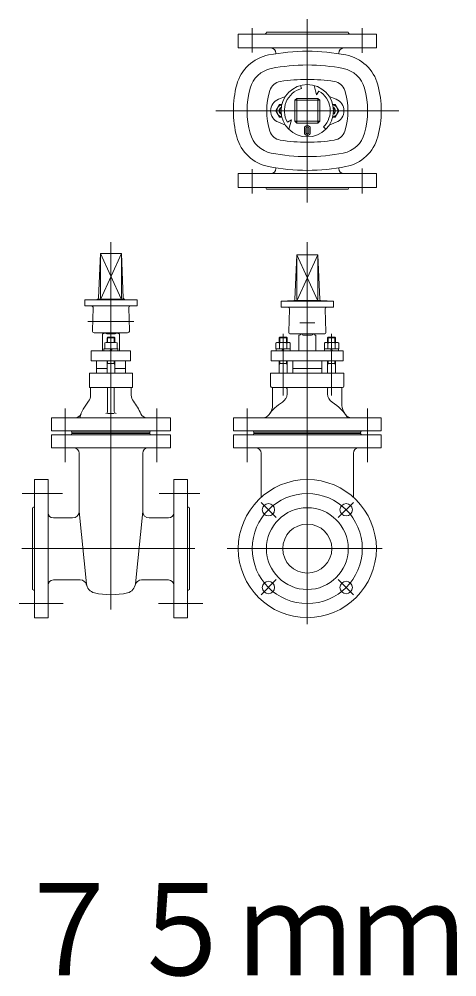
# Model space of a CAD drawing. Units: millimetres, scale not verified. Extents: x -6861 to 6861, y -5221 to 5221.
# Drawn here: x -5197 to -4528, y -4042 to -2579 of the extents above; entities that cross this region are included whole.
import ezdxf
from ezdxf.enums import TextEntityAlignment as Align

# ---------------------------------------------------------------- set-up
doc = ezdxf.new("R2010")
doc.units = ezdxf.units.MM
doc.header["$LTSCALE"] = 20
doc.layers.add('0-4_TEMP', color=3, linetype='Continuous', lineweight=18)
doc.layers.add('0-6_仕切弁', color=7, linetype='Continuous', lineweight=18)
doc.styles.add('ＭＳ ゴシック', font='')
doc.styles.get('ＭＳ ゴシック').set_extended_font_data('MS Gothic')

msp = doc.modelspace()

# ---------------------------------------------------------------- linework, layer by layer
at = {"layer": '0-4_TEMP'}
for p, q in [((-4756.69, -2859.06), (-4756.69, -2579.06)), ((-4840.69, -2629.9), (-4840.69, -2592.86)), ((-4672.69, -2592.86), (-4672.69, -2630.75)), ((-4896.69, -2719.06), (-4616.69, -2719.06)), ((-4840.69, -2808.22), (-4840.69, -2845.26)), ((-4672.69, -2845.26), (-4672.69, -2807.37)), ((-5056.69, -2919.95), (-5056.69, -3480.83)), ((-4756.69, -2919.95), (-4756.69, -3503.26)), ((-4793.69, -3059.99), (-4793.69, -3154.22)), ((-4719.69, -3059.99), (-4719.69, -3154.22)), ((-5126.69, -3173.87), (-5126.69, -3255.84)), ((-4986.69, -3173.87), (-4986.69, -3255.84)), ((-4848.69, -3173.87), (-4848.69, -3255.84)), ((-4664.69, -3173.87), (-4664.69, -3255.84)), ((-5192.34, -3303.99), (-5130.59, -3303.99)), ((-4921.05, -3303.99), (-4982.8, -3303.99)), ((-5193.07, -3387.99), (-4928.6, -3387.99)), ((-4879.01, -3387.99), (-4642.21, -3387.99)), ((-5196.91, -3471.99), (-5129.44, -3471.99)), ((-4916.47, -3471.99), (-4983.94, -3471.99))]:
    msp.add_line(p, q, dxfattribs=at)
msp.add_circle((-4756.69, -3387.99), 84, dxfattribs=at)
for centre, radius, start, end in [((-4803.59, -2695.63), 42, 101.127, 164.909), ((-4756.69, -2934.06), 285, 78.873, 101.127), ((-4709.8, -2695.63), 42, 15.091, 78.873), ((-4716.69, -2719.06), 132, 164.909, 195.091), ((-4796.69, -2719.06), 132, 344.909, 15.091), ((-4803.59, -2742.49), 42, 195.091, 258.873), ((-4709.8, -2742.49), 42, 281.127, 344.909), ((-4756.69, -2504.06), 285, 258.873, 281.127)]:
    msp.add_arc(centre, radius, start, end, dxfattribs=at)
at = {"layer": '0-6_仕切弁'}
for p, q in [((-4862.19, -2602.06), (-4651.19, -2602.06)), ((-4862.19, -2623.06), (-4862.19, -2602.06)), ((-4819.19, -2599.06), (-4694.19, -2599.06)), ((-4651.19, -2602.06), (-4651.19, -2623.06)), ((-4651.19, -2623.06), (-4862.19, -2623.06)), ((-4804.69, -2631.85), (-4804.69, -2631.06)), ((-4708.69, -2631.06), (-4708.69, -2631.85)), ((-4767.04, -2680.43), (-4765.75, -2685.25)), ((-4746.34, -2680.43), (-4742.46, -2694.91)), ((-4742.46, -2694.91), (-4738.97, -2688.88)), ((-4790.1, -2697.07), (-4800.88, -2701.47)), ((-4772.69, -2700.06), (-4775.69, -2703.06)), ((-4775.69, -2703.06), (-4737.69, -2703.06)), ((-4775.69, -2735.06), (-4775.69, -2703.06)), ((-4740.69, -2700.06), (-4772.69, -2700.06)), ((-4772.69, -2700.06), (-4772.69, -2738.06)), ((-4740.69, -2738.06), (-4740.69, -2700.06)), ((-4737.69, -2703.06), (-4740.69, -2700.06)), ((-4737.69, -2703.06), (-4737.69, -2735.06)), ((-4723.28, -2697.07), (-4712.5, -2701.47)), ((-4799.18, -2709.56), (-4804.66, -2719.06)), ((-4804.66, -2719.06), (-4799.18, -2728.56)), ((-4795.55, -2709.56), (-4799.18, -2709.56)), ((-4717.84, -2709.56), (-4714.21, -2709.56)), ((-4714.21, -2709.56), (-4708.72, -2719.06)), ((-4708.72, -2719.06), (-4714.21, -2728.56)), ((-4799.18, -2728.56), (-4795.55, -2728.56)), ((-4781.09, -2732.86), (-4787.13, -2736.34)), ((-4784.98, -2747.35), (-4781.09, -2732.86)), ((-4775.69, -2735.06), (-4737.69, -2735.06)), ((-4772.69, -2738.06), (-4775.69, -2735.06)), ((-4737.69, -2735.06), (-4740.69, -2738.06)), ((-4714.21, -2728.56), (-4717.84, -2728.56)), ((-4790.1, -2741.06), (-4800.88, -2736.65)), ((-4740.69, -2738.06), (-4772.69, -2738.06)), ((-4761.19, -2746.06), (-4761.19, -2752.06)), ((-4759.19, -2752.06), (-4759.19, -2746.06)), ((-4754.19, -2746.06), (-4754.19, -2752.06)), ((-4752.19, -2752.06), (-4752.19, -2746.06)), ((-4731.94, -2743.81), (-4728.41, -2747.35)), ((-4723.28, -2741.06), (-4712.5, -2736.65)), ((-4804.69, -2806.27), (-4804.69, -2807.06)), ((-4708.69, -2807.06), (-4708.69, -2806.27)), ((-4651.19, -2815.06), (-4862.19, -2815.06)), ((-4862.19, -2815.06), (-4862.19, -2836.06)), ((-4651.19, -2836.06), (-4651.19, -2815.06)), ((-4862.19, -2836.06), (-4651.19, -2836.06)), ((-4819.19, -2839.06), (-4694.19, -2839.06)), ((-5075.61, -3005.24), (-5072.69, -2937.06)), ((-5072.69, -2937.06), (-5041.07, -3006.23)), ((-5072.69, -2937.06), (-5040.69, -2937.06)), ((-5072.69, -3005.06), (-5072.69, -2937.06)), ((-5072.31, -3006.23), (-5040.69, -2937.06)), ((-5037.77, -3005.24), (-5040.69, -2937.06)), ((-5040.69, -3005.06), (-5040.69, -2937.06)), ((-4775.61, -3007.24), (-4772.69, -2939.06)), ((-4772.69, -2939.06), (-4741.07, -3008.23)), ((-4772.69, -3007.06), (-4772.69, -2939.06)), ((-4772.69, -2939.06), (-4740.69, -2939.06)), ((-4772.31, -3008.23), (-4740.69, -2939.06)), ((-4737.77, -3007.24), (-4740.69, -2939.06)), ((-4740.69, -3007.06), (-4740.69, -2939.06)), ((-5077.52, -3007.15), (-5096.69, -3008.06)), ((-5096.69, -3008.06), (-5016.69, -3008.06)), ((-5096.69, -3017.06), (-5096.69, -3008.06)), ((-5036.36, -3007.06), (-5077.02, -3007.06)), ((-5035.87, -3007.15), (-5016.69, -3008.06)), ((-5016.69, -3017.06), (-5016.69, -3008.06)), ((-4777.52, -3009.15), (-4796.69, -3010.06)), ((-4796.69, -3010.06), (-4716.69, -3010.06)), ((-4796.69, -3019.06), (-4796.69, -3010.06)), ((-4736.36, -3009.06), (-4777.02, -3009.06)), ((-4735.87, -3009.15), (-4716.69, -3010.06)), ((-4716.69, -3019.06), (-4716.69, -3010.06)), ((-5016.69, -3017.06), (-5096.69, -3017.06)), ((-5083.81, -3020.17), (-5085.08, -3054.95)), ((-5029.58, -3020.17), (-5028.31, -3054.95)), ((-4716.69, -3019.06), (-4796.69, -3019.06)), ((-4783.81, -3022.17), (-4785.08, -3056.95)), ((-4729.58, -3022.17), (-4728.31, -3056.95)), ((-5091.8, -3041.06), (-5021.58, -3041.06)), ((-4768.25, -3043.06), (-4745.13, -3043.06)), ((-5082.08, -3058.06), (-5031.3, -3058.06)), ((-5069.69, -3059.99), (-5069.69, -3085.99)), ((-5068.62, -3059.99), (-5069.69, -3059.99)), ((-5050.19, -3059.99), (-5063.19, -3059.99)), ((-5062.69, -3065.93), (-5061.74, -3064.99)), ((-5062.69, -3072.99), (-5062.69, -3065.93)), ((-5051.64, -3072.99), (-5051.64, -3064.99)), ((-5050.69, -3072.99), (-5050.69, -3065.93)), ((-5044.77, -3059.99), (-5043.69, -3059.99)), ((-5043.69, -3059.99), (-5043.69, -3085.99)), ((-4799.69, -3065.93), (-4798.74, -3064.99)), ((-4799.69, -3065.93), (-4787.69, -3065.93)), ((-4799.69, -3072.99), (-4799.69, -3065.93)), ((-4798.74, -3072.99), (-4798.74, -3064.99)), ((-4798.74, -3064.99), (-4788.64, -3064.99)), ((-4788.64, -3072.99), (-4788.64, -3064.99)), ((-4787.69, -3065.93), (-4788.64, -3064.99)), ((-4787.69, -3072.99), (-4787.69, -3065.93)), ((-4782.08, -3060.06), (-4731.3, -3060.06)), ((-4769.69, -3061.99), (-4769.69, -3085.99)), ((-4768.62, -3061.99), (-4769.69, -3061.99)), ((-4750.19, -3061.99), (-4763.19, -3061.99)), ((-4744.77, -3061.99), (-4743.69, -3061.99)), ((-4743.69, -3061.99), (-4743.69, -3085.99)), ((-4725.69, -3065.93), (-4724.74, -3064.99)), ((-4713.69, -3065.93), (-4725.69, -3065.93)), ((-4725.69, -3072.99), (-4725.69, -3065.93)), ((-4724.74, -3072.99), (-4724.74, -3064.99)), ((-4714.64, -3064.99), (-4724.74, -3064.99)), ((-4714.64, -3072.99), (-4714.64, -3064.99)), ((-4713.69, -3065.93), (-4714.64, -3064.99)), ((-4713.69, -3072.99), (-4713.69, -3065.93)), ((-5086.69, -3085.99), (-5026.69, -3085.99)), ((-5086.69, -3085.99), (-5086.69, -3100.99)), ((-5045.72, -3082.99), (-5067.66, -3082.99)), ((-5067.44, -3085.99), (-5067.44, -3082.99)), ((-5066.19, -3082.99), (-5066.19, -3073.84)), ((-5051.94, -3072.99), (-5061.44, -3072.99)), ((-5058.42, -3085.99), (-5056.69, -3082.99)), ((-5056.69, -3073.84), (-5056.69, -3082.99)), ((-5054.96, -3082.99), (-5056.69, -3085.99)), ((-5047.19, -3082.99), (-5047.19, -3073.84)), ((-5045.94, -3085.99), (-5045.94, -3082.99)), ((-5026.69, -3085.99), (-5026.69, -3100.99)), ((-4811.69, -3085.99), (-4701.69, -3085.99)), ((-4811.69, -3085.99), (-4811.69, -3100.99)), ((-4804.66, -3073.84), (-4804.66, -3082.99)), ((-4782.72, -3082.99), (-4804.66, -3082.99)), ((-4804.44, -3085.99), (-4804.44, -3082.99)), ((-4801.92, -3072.99), (-4785.46, -3072.99)), ((-4799.18, -3073.84), (-4799.18, -3082.99)), ((-4795.42, -3085.99), (-4793.69, -3082.99)), ((-4791.96, -3082.99), (-4793.69, -3085.99)), ((-4788.21, -3073.84), (-4788.21, -3082.99)), ((-4782.94, -3085.99), (-4782.94, -3082.99)), ((-4782.72, -3073.84), (-4782.72, -3082.99)), ((-4730.66, -3073.84), (-4730.66, -3082.99)), ((-4730.66, -3082.99), (-4708.72, -3082.99)), ((-4730.44, -3085.99), (-4730.44, -3082.99)), ((-4711.46, -3072.99), (-4727.92, -3072.99)), ((-4725.18, -3073.84), (-4725.18, -3082.99)), ((-4721.42, -3082.99), (-4719.69, -3085.99)), ((-4717.96, -3085.99), (-4719.69, -3082.99)), ((-4714.21, -3073.84), (-4714.21, -3082.99)), ((-4708.94, -3085.99), (-4708.94, -3082.99)), ((-4708.72, -3073.84), (-4708.72, -3082.99)), ((-4701.69, -3085.99), (-4701.69, -3100.99)), ((-5086.69, -3100.99), (-5026.69, -3100.99)), ((-5078.69, -3100.99), (-5078.69, -3119.99)), ((-5062.69, -3119.99), (-5062.69, -3100.99)), ((-5061.74, -3100.99), (-5061.74, -3104.99)), ((-5051.64, -3100.99), (-5051.64, -3104.99)), ((-5050.69, -3100.99), (-5050.69, -3119.99)), ((-5034.69, -3100.99), (-5034.69, -3119.99)), ((-4811.69, -3100.99), (-4701.69, -3100.99)), ((-4799.69, -3119.99), (-4799.69, -3100.99)), ((-4798.74, -3100.99), (-4798.74, -3104.99)), ((-4788.64, -3100.99), (-4788.64, -3104.99)), ((-4787.69, -3100.99), (-4787.69, -3119.99)), ((-4778.69, -3100.99), (-4778.69, -3119.99)), ((-4734.69, -3100.99), (-4734.69, -3119.99)), ((-4725.69, -3100.99), (-4725.69, -3119.99)), ((-4724.74, -3100.99), (-4724.74, -3104.99)), ((-4714.64, -3100.99), (-4714.64, -3104.99)), ((-4713.69, -3119.99), (-4713.69, -3100.99)), ((-5062.69, -3112.99), (-5078.69, -3112.99)), ((-5050.69, -3104.99), (-5062.69, -3104.99)), ((-5062.69, -3106.63), (-5061.74, -3104.99)), ((-5051.64, -3104.99), (-5050.69, -3106.63)), ((-5034.69, -3112.99), (-5050.69, -3112.99)), ((-4799.69, -3106.63), (-4798.74, -3104.99)), ((-4787.69, -3104.99), (-4799.69, -3104.99)), ((-4788.64, -3104.99), (-4787.69, -3106.63)), ((-4734.69, -3112.99), (-4778.69, -3112.99)), ((-4724.74, -3104.99), (-4725.69, -3106.63)), ((-4725.69, -3104.99), (-4713.69, -3104.99)), ((-4713.69, -3106.63), (-4714.64, -3104.99)), ((-5089.69, -3119.99), (-5023.69, -3119.99)), ((-5089.69, -3140.99), (-5089.69, -3119.99)), ((-5023.69, -3140.99), (-5023.69, -3119.99)), ((-4812.69, -3119.99), (-4700.69, -3119.99)), ((-4812.69, -3139.99), (-4812.69, -3119.99)), ((-4700.69, -3139.99), (-4700.69, -3119.99)), ((-5088.69, -3141.99), (-5024.69, -3141.99)), ((-5087.69, -3141.99), (-5087.69, -3153.53)), ((-5061.69, -3141.99), (-5061.69, -3178.46)), ((-5051.69, -3141.99), (-5051.69, -3178.46)), ((-5025.69, -3141.99), (-5025.69, -3153.53)), ((-4810.69, -3141.99), (-4702.69, -3141.99)), ((-4809.69, -3169.18), (-4809.69, -3141.99)), ((-4787.69, -3143.99), (-4787.69, -3151.55)), ((-4725.69, -3143.99), (-4725.69, -3151.55)), ((-4703.69, -3169.18), (-4703.69, -3141.99)), ((-4965.69, -3187.99), (-5147.69, -3187.99)), ((-5147.69, -3187.99), (-5147.69, -3207.99)), ((-5051.69, -3181.46), (-5061.69, -3181.46)), ((-4965.69, -3187.99), (-4965.69, -3207.99)), ((-4643.69, -3187.99), (-4869.69, -3187.99)), ((-4869.69, -3187.99), (-4869.69, -3207.99)), ((-4643.69, -3187.99), (-4643.69, -3207.99)), ((-5147.69, -3207.99), (-4965.69, -3207.99)), ((-5147.69, -3213.99), (-4965.69, -3213.99)), ((-5147.69, -3233.99), (-5147.69, -3213.99)), ((-5116.19, -3209.99), (-4997.19, -3209.99)), ((-5116.19, -3211.99), (-5116.19, -3209.99)), ((-5116.19, -3211.99), (-4997.19, -3211.99)), ((-4997.19, -3211.99), (-4997.19, -3209.99)), ((-4965.69, -3233.99), (-4965.69, -3213.99)), ((-4869.69, -3207.99), (-4643.69, -3207.99)), ((-4869.69, -3213.99), (-4643.69, -3213.99)), ((-4869.69, -3233.99), (-4869.69, -3213.99)), ((-4838.19, -3209.99), (-4675.19, -3209.99)), ((-4838.19, -3211.99), (-4838.19, -3209.99)), ((-4838.19, -3211.99), (-4675.19, -3211.99)), ((-4675.19, -3211.99), (-4675.19, -3209.99)), ((-4643.69, -3233.99), (-4643.69, -3213.99)), ((-4965.69, -3233.99), (-5147.69, -3233.99)), ((-5105.19, -3331.15), (-5105.19, -3241.99)), ((-5008.19, -3331.15), (-5008.19, -3241.99)), ((-4643.69, -3233.99), (-4869.69, -3233.99)), ((-4827.19, -3241.99), (-4827.19, -3309.5)), ((-4686.19, -3241.99), (-4686.19, -3309.5)), ((-5173.69, -3493.49), (-5173.69, -3282.49)), ((-5173.69, -3282.49), (-5152.69, -3282.49)), ((-5152.69, -3282.49), (-5152.69, -3493.49)), ((-4960.69, -3282.49), (-4960.69, -3493.49)), ((-4939.69, -3282.49), (-4960.69, -3282.49)), ((-4939.69, -3493.49), (-4939.69, -3282.49)), ((-4827.1, -3317.58), (-4804.03, -3340.65)), ((-4686.28, -3317.58), (-4709.36, -3340.65)), ((-5176.69, -3450.49), (-5176.69, -3325.49)), ((-5105.19, -3331.15), (-5094.17, -3441.58)), ((-5008.19, -3331.15), (-5019.21, -3441.58)), ((-4936.69, -3450.49), (-4936.69, -3325.49)), ((-5115.19, -3341.15), (-5144.69, -3341.15)), ((-4998.19, -3341.15), (-4968.69, -3341.15)), ((-5144.69, -3435.87), (-5103.58, -3435.87)), ((-4968.69, -3435.87), (-5009.81, -3435.87)), ((-4827.1, -3458.39), (-4804.03, -3435.32)), ((-4686.28, -3458.39), (-4709.36, -3435.32)), ((-5152.69, -3493.49), (-5173.69, -3493.49)), ((-4960.69, -3493.49), (-4939.69, -3493.49))]:
    msp.add_line(p, q, dxfattribs=at)
for points in [[(-5062.69, -3065.93), (-5050.69, -3065.93), (-5051.64, -3064.99)], [(-5061.74, -3072.99), (-5061.74, -3064.99), (-5051.64, -3064.99)]]:
    msp.add_lwpolyline(points, dxfattribs=at)
for centre, radius in [((-4756.69, -2719.06), 40), ((-4756.69, -3387.99), 105.5), ((-4816.09, -3328.59), 9.5), ((-4697.29, -3328.59), 9.5), ((-4756.69, -3387.99), 62.5), ((-4756.69, -3387.99), 37.5), ((-4816.09, -3447.38), 9.5), ((-4697.29, -3447.38), 9.5)]:
    msp.add_circle(centre, radius, dxfattribs=at)
for centre, radius, start, end in [((-4822.19, -2599.06), 3, 270, 0), ((-4691.19, -2599.06), 3, 180, 270), ((-4756.69, -2934.06), 306, 78.873, 101.127), ((-4812.69, -2631.06), 8, 0, 90), ((-4700.69, -2631.06), 8, 90, 180), ((-4803.59, -2695.63), 63, 101.127, 164.909), ((-4709.8, -2695.63), 63, 15.091, 78.873), ((-4794.79, -2694.07), 20, 99.02, 162.253), ((-4756.69, -2934.06), 263, 80.98, 99.02), ((-4718.59, -2694.07), 20, 17.747, 80.98), ((-4716.69, -2719.06), 153, 164.909, 195.091), ((-4716.69, -2719.06), 102, 162.253, 197.747), ((-4756.69, -2719.06), 35, 105, 209.584), ((-4756.69, -2719.06), 35, 315, 59.584), ((-4796.69, -2719.06), 102, 342.253, 17.747), ((-4796.69, -2719.06), 153, 344.909, 15.091), ((-4793.69, -2719.06), 19, 112.233, 247.767), ((-4719.69, -2719.06), 19, 292.233, 67.767), ((-4793.69, -2719.06), 9.5, 101.549, 258.451), ((-4793.69, -2719.06), 6, 116.052, 243.948), ((-4793.69, -2719.06), 5.05, 123.332, 236.668), ((-4719.69, -2719.06), 9.5, 281.549, 78.451), ((-4719.69, -2719.06), 6, 296.052, 63.948), ((-4719.69, -2719.06), 5.05, 303.332, 56.668), ((-4794.79, -2744.06), 20, 197.747, 260.98), ((-4756.69, -2746.06), 4.5, 0, 180), ((-4756.69, -2746.06), 2.5, 0, 180), ((-4718.59, -2744.06), 20, 279.02, 342.253), ((-4803.59, -2742.49), 63, 195.091, 258.873), ((-4756.69, -2504.06), 263, 260.98, 279.02), ((-4756.69, -2752.06), 4.5, 180, 0), ((-4756.69, -2752.06), 2.5, 180, 0), ((-4709.8, -2742.49), 63, 281.127, 344.909), ((-4756.69, -2504.06), 306, 258.873, 281.127), ((-4812.69, -2807.06), 8, 270, 0), ((-4700.69, -2807.06), 8, 180, 270), ((-4822.19, -2839.06), 3, 0, 90), ((-4691.19, -2839.06), 3, 90, 180), ((-5077.61, -3005.15), 2, 272.726, 357.546), ((-5070.69, -3005.06), 2, 180, 270), ((-5042.69, -3005.06), 2, 270, 0), ((-5035.77, -3005.15), 2, 182.454, 267.274), ((-4777.61, -3007.15), 2, 272.726, 357.546), ((-4770.69, -3007.06), 2, 180, 270), ((-4742.69, -3007.06), 2, 270, 0), ((-4735.77, -3007.15), 2, 182.454, 267.274), ((-5086.8, -3020.06), 3, 357.905, 90), ((-5026.58, -3020.06), 3, 90, 182.095), ((-4786.8, -3022.06), 3, 357.905, 90), ((-4726.58, -3022.06), 3, 90, 182.095), ((-5082.08, -3055.06), 3, 177.905, 270), ((-5068.62, -3057.99), 2, 270, 357.852), ((-5063.19, -3057.99), 2, 180, 270), ((-5050.19, -3057.99), 2, 270, 0), ((-5044.77, -3057.99), 2, 182.148, 270), ((-5031.3, -3055.06), 3, 270, 2.095), ((-4782.08, -3057.06), 3, 177.905, 270), ((-4731.3, -3057.06), 3, 270, 2.095), ((-4768.62, -3059.99), 2, 270, 357.852), ((-4763.19, -3059.99), 2, 180, 270), ((-4750.19, -3059.99), 2, 270, 0), ((-4744.77, -3059.99), 2, 182.148, 270), ((-5061.44, -3086.59), 13.61, 69.569, 110.431), ((-5051.94, -3086.59), 13.61, 69.569, 110.431), ((-4801.92, -3077.81), 4.82, 55.33, 124.67), ((-4793.69, -3090.99), 18, 72.259, 107.741), ((-4785.46, -3077.81), 4.82, 55.33, 124.67), ((-4727.92, -3077.81), 4.82, 55.33, 124.67), ((-4719.69, -3090.99), 18, 72.259, 107.741), ((-4711.46, -3077.81), 4.82, 55.33, 124.67), ((-5088.69, -3140.99), 1, 180, 270), ((-5024.69, -3140.99), 1, 270, 0), ((-4810.69, -3139.99), 2, 180, 270), ((-4789.69, -3143.99), 2, 0, 90), ((-4723.69, -3143.99), 2, 90, 180), ((-4702.69, -3139.99), 2, 270, 0), ((-5102.69, -3153.53), 15, 321.3, 0), ((-5010.69, -3153.53), 15, 180, 218.7), ((-4802.69, -3151.55), 15, 301.716, 0), ((-4710.69, -3151.55), 15, 180, 238.284), ((-5029.72, -3211.99), 78.5, 141.3, 162.198), ((-5083.66, -3211.99), 78.5, 22.593, 38.7), ((-4756.69, -3225.99), 72.5, 121.716, 144.421), ((-4829.69, -3169.18), 20, 322.11, 0), ((-4756.69, -3225.99), 72.5, 31.61, 58.284), ((-4683.69, -3169.18), 20, 180, 217.89), ((-5111.43, -3177.99), 10, 270, 337.407), ((-5064.69, -3178.46), 3, 270, 0), ((-5048.69, -3178.46), 3, 180, 270), ((-5001.95, -3177.99), 10, 202.593, 270), ((-4823.79, -3177.99), 10, 270, 324.421), ((-4689.59, -3177.99), 10, 215.579, 270), ((-5118.19, -3209.99), 2, 0, 90), ((-5118.19, -3211.99), 2, 270, 0), ((-4995.19, -3209.99), 2, 90, 180), ((-4995.19, -3211.99), 2, 180, 270), ((-4840.19, -3209.99), 2, 0, 90), ((-4840.19, -3211.99), 2, 270, 0), ((-4673.19, -3209.99), 2, 90, 180), ((-4673.19, -3211.99), 2, 180, 270), ((-5113.19, -3241.99), 8, 0, 90), ((-5000.19, -3241.99), 8, 90, 180), ((-4835.19, -3241.99), 8, 0, 90), ((-4678.19, -3241.99), 8, 90, 180), ((-5176.69, -3322.49), 3, 270, 0), ((-5144.69, -3333.15), 8, 180, 270), ((-5115.19, -3331.15), 10, 270, 0), ((-4998.19, -3331.15), 10, 180, 270), ((-4968.69, -3333.15), 8, 270, 0), ((-4936.69, -3322.49), 3, 180, 270), ((-5144.69, -3443.87), 8, 90, 180), ((-5103.58, -3445.87), 10, 13.052, 90), ((-5009.81, -3445.87), 10, 90, 166.948), ((-4968.69, -3443.87), 8, 0, 90), ((-5176.69, -3453.49), 3, 0, 90), ((-5078.25, -3440), 16, 185.7, 256.814), ((-5035.13, -3440), 16, 283.186, 354.3), ((-4936.69, -3453.49), 3, 90, 180), ((-5056.69, -3347.99), 110.5, 256.814, 283.186)]:
    msp.add_arc(centre, radius, start, end, dxfattribs=at)

# ---------------------------------------------------------------- texts
at = {"layer": '0-6_仕切弁', "style": 'ＭＳ ゴシック', "width": 0.9}
msp.add_text('７５ｍｍ', height=140.8, dxfattribs=at).set_placement((-5207.35, -4082.19), align=Align.BOTTOM_LEFT)

doc.saveas('drawing.dxf')
